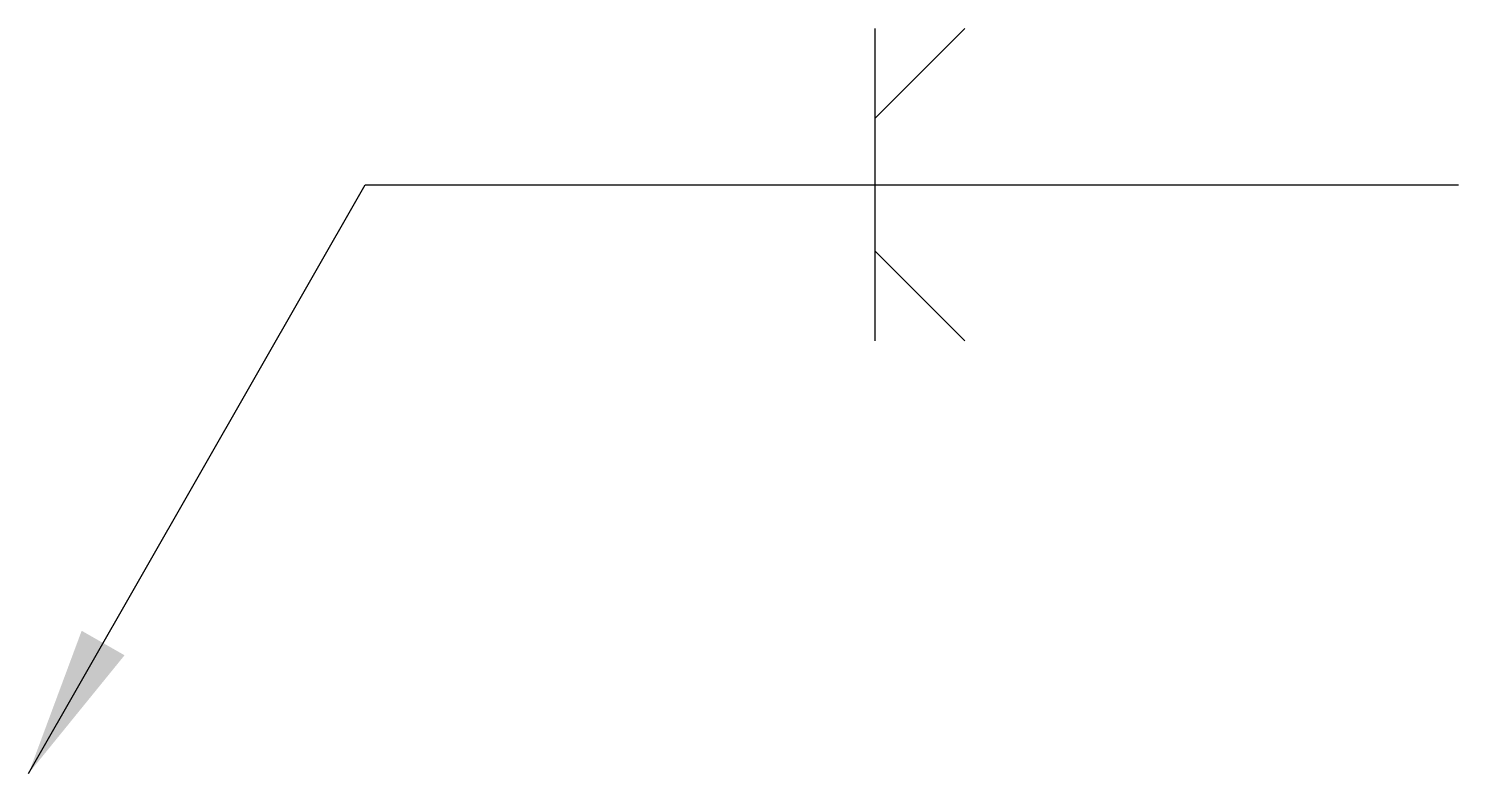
# Model space of a CAD drawing. Header units: millimetres. Extents: x 0 to 23.8, y 0 to 12.4.
import ezdxf

# ---------------------------------------------------------------- set-up
doc = ezdxf.new("R2010")
doc.units = ezdxf.units.MM
doc.layers.get('0').update_dxf_attribs({"lineweight": 25, "true_color": 0x000000})
doc.styles.get("Standard").update_dxf_attribs({"font": ''})
doc.styles.get('Standard').set_extended_font_data('txt')
doc.dimstyles.get("Standard").update_dxf_attribs({"dimtxt": 2.5, "dimasz": 2.5, "dimexe": 1.25, "dimexo": 0.625, "dimtad": 1, "dimtxsty": 'Standard', "dimcen": 2.5, "dimadec": 0, "dimazin": 0, "dimtfac": 1, "dimtmove": 0, "dimatfit": 3, "dimfxl": 1, "dimarcsym": 0})

msp = doc.modelspace()

# ---------------------------------------------------------------- linework, layer by layer
for p, q in [((14.085, 10.903), (15.585, 12.398)), ((14.085, 12.398), (14.085, 7.202)), ((14.085, 8.697), (15.585, 7.202))]:
    msp.add_line(p, q)

# ---------------------------------------------------------------- leaders
msp.add_leader([(0, 0), (5.6, 9.8), (23.8, 9.8)], dimstyle='Standard')

doc.saveas('drawing.dxf')
